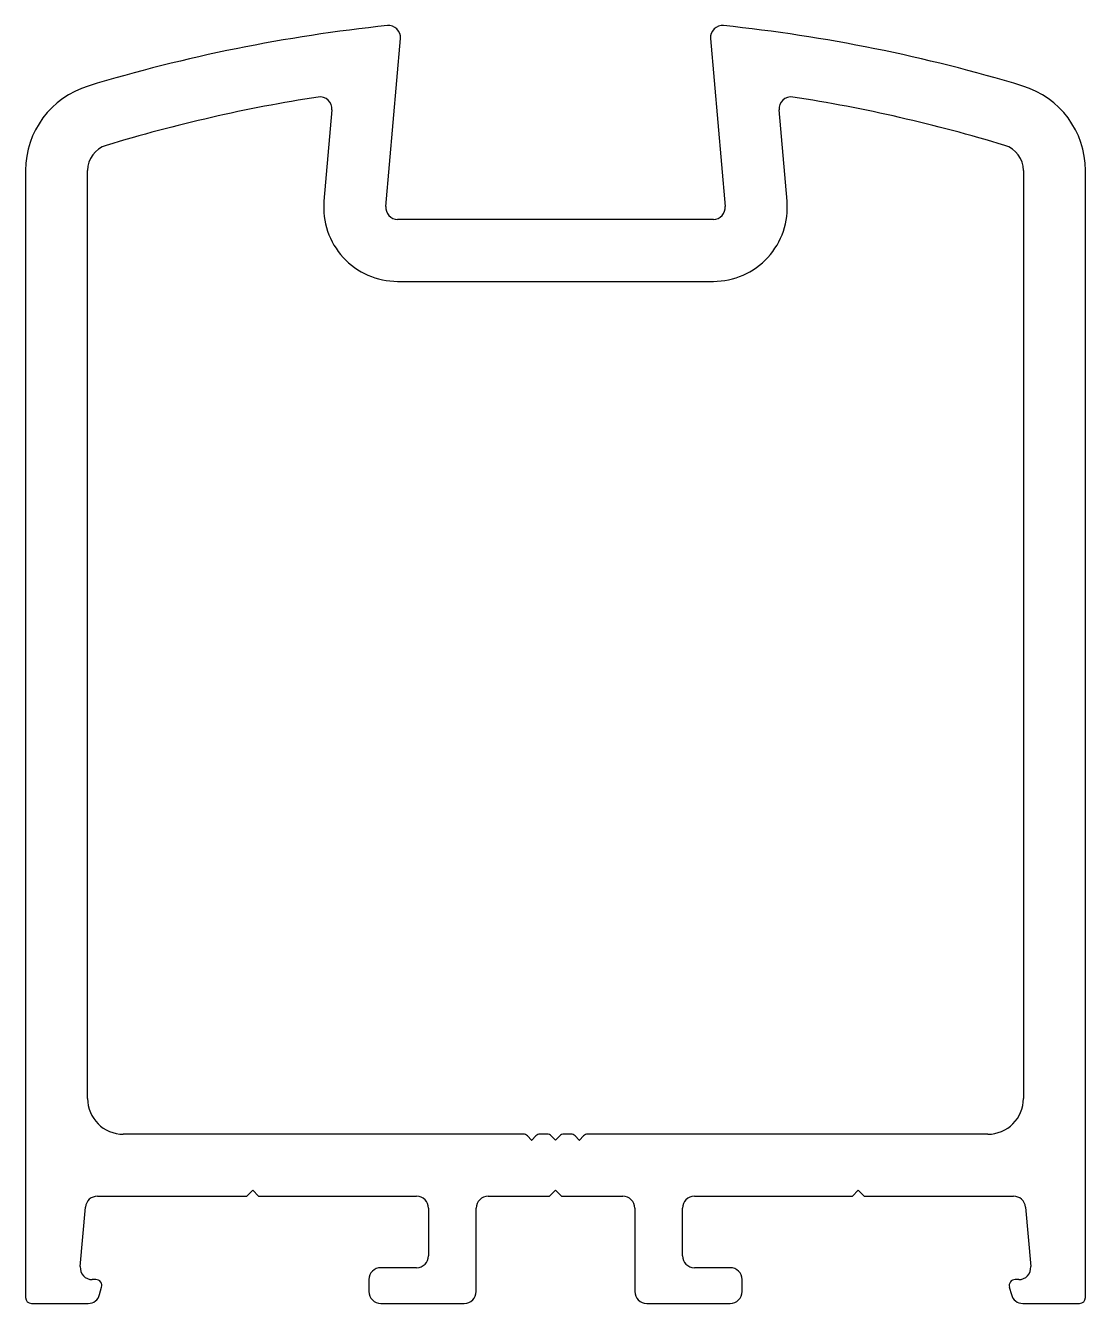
# Model space of a CAD drawing. Extents: x -22 to 22.4, y 4.7 to 58.3.
import ezdxf

# ---------------------------------------------------------------- set-up
doc = ezdxf.new("R2010")
doc.units = 0
doc.layers.get('0').update_dxf_attribs({"linetype": 'CONTINUOUS'})

msp = doc.modelspace()

# ---------------------------------------------------------------- linework, layer by layer
for p, q in [((-6.913, 50.7), (-6.296, 57.743)), ((6.708, 57.743), (7.324, 50.7)), ((-9.169, 54.751), (-9.504, 50.926)), ((9.915, 50.926), (9.581, 54.751)), ((-22.019, 52.207), (-22.019, 4.931)), ((-19.419, 13.281), (-19.419, 52.207)), ((19.831, 52.207), (19.831, 13.281)), ((22.431, 4.931), (22.431, 52.207)), ((6.826, 50.156), (-6.414, 50.156)), ((-6.414, 47.555), (6.826, 47.555)), ((-1.148, 11.781), (-17.919, 11.781)), ((-0.8, 11.537), (-0.971, 11.708)), ((-0.617, 11.708), (-0.788, 11.537)), ((-0.148, 11.781), (-0.441, 11.781)), ((0.2, 11.537), (0.029, 11.708)), ((0.383, 11.708), (0.211, 11.537)), ((0.852, 11.781), (0.559, 11.781)), ((1.2, 11.537), (1.029, 11.708)), ((1.382, 11.708), (1.211, 11.537)), ((18.331, 11.781), (1.559, 11.781)), ((-19.007, 9.181), (-12.744, 9.18)), ((-12.744, 9.18), (-12.494, 9.43)), ((-12.494, 9.43), (-12.244, 9.18)), ((-12.244, 9.18), (-5.619, 9.18)), ((-2.619, 9.18), (-0.044, 9.18)), ((-0.044, 9.18), (0.206, 9.43)), ((0.206, 9.43), (0.456, 9.18)), ((0.456, 9.18), (3.031, 9.18)), ((6.031, 9.18), (12.656, 9.18)), ((12.656, 9.18), (12.906, 9.43)), ((12.906, 9.43), (13.156, 9.18)), ((13.156, 9.18), (19.418, 9.181)), ((-19.724, 6.225), (-19.505, 8.725)), ((-5.119, 8.68), (-5.119, 6.681)), ((-3.119, 5.181), (-3.119, 8.68)), ((3.531, 8.68), (3.531, 5.181)), ((5.531, 6.681), (5.531, 8.68)), ((19.916, 8.725), (20.135, 6.225)), ((-5.619, 6.181), (-7.119, 6.181)), ((7.531, 6.181), (6.031, 6.181)), ((-19.069, 5.681), (-19.225, 5.681)), ((-18.912, 5.052), (-18.828, 5.366)), ((-7.619, 5.681), (-7.619, 5.181)), ((8.031, 5.181), (8.031, 5.681)), ((19.239, 5.366), (19.324, 5.052)), ((19.637, 5.681), (19.481, 5.681)), ((-21.769, 4.681), (-19.395, 4.681)), ((-7.119, 4.681), (-3.619, 4.681)), ((4.031, 4.681), (7.531, 4.681)), ((19.807, 4.681), (22.181, 4.681))]:
    msp.add_line(p, q)
for centre, radius, start, end in [((0.103, -8.406), 67.051, 95.94883, 106.90405), ((-6.794, 57.787), 0.5, 355, 95.9488), ((7.206, 57.787), 0.5, 84.0512, 185), ((0.309, -8.406), 67.051, 73.09595, 84.05117), ((-18.319, 52.207), 3.7, 106.8795, 180), ((0.206, -8.844), 64.9, 98.81855, 106.87954), ((-9.667, 54.795), 0.5, 355, 98.8185), ((10.079, 54.795), 0.5, 81.1815, 185), ((0.206, -8.844), 64.9, 73.12046, 81.18145), ((18.731, 52.207), 3.7, 360, 73.1205), ((-18.319, 52.207), 1.1, 106.8795, 180), ((18.731, 52.207), 1.1, 360, 73.1205), ((-6.414, 50.656), 3.101, 175, 270), ((6.826, 50.656), 3.101, 270, 5), ((-6.414, 50.656), 0.5, 175, 270), ((6.826, 50.656), 0.5, 270, 5), ((-17.919, 13.281), 1.5, 180, 270), ((18.331, 13.281), 1.5, 270, 0), ((-1.148, 11.531), 0.25, 45, 90), ((-0.794, 11.542), 0.008, 225, 315), ((-0.441, 11.531), 0.25, 90, 135), ((-0.148, 11.531), 0.25, 45, 90), ((0.206, 11.542), 0.008, 225, 315), ((0.559, 11.531), 0.25, 90, 135), ((0.852, 11.531), 0.25, 45, 90), ((1.206, 11.542), 0.008, 225, 315), ((1.559, 11.531), 0.25, 90, 135), ((-19.007, 8.681), 0.5, 89.9901, 175), ((-5.619, 8.68), 0.5, 0, 90), ((-2.619, 8.68), 0.5, 90, 180), ((3.031, 8.68), 0.5, 360, 90), ((6.031, 8.68), 0.5, 90, 180), ((19.418, 8.681), 0.5, 5, 90.0099), ((-5.619, 6.681), 0.5, 270, 0), ((6.031, 6.681), 0.5, 180, 270), ((-19.225, 6.181), 0.5, 175, 270), ((-7.119, 5.681), 0.5, 90, 180), ((7.531, 5.681), 0.5, 0, 90), ((19.637, 6.181), 0.5, 270, 5), ((-19.069, 5.431), 0.25, 345, 90), ((19.481, 5.431), 0.25, 90, 195), ((-21.769, 4.931), 0.25, 180, 270), ((-19.395, 5.181), 0.5, 270, 345), ((-7.119, 5.181), 0.5, 180, 270), ((-3.619, 5.181), 0.5, 270, 360), ((4.031, 5.181), 0.5, 180, 270), ((7.531, 5.181), 0.5, 270, 0), ((19.807, 5.181), 0.5, 195, 270), ((22.181, 4.931), 0.25, 270, 0)]:
    msp.add_arc(centre, radius, start, end)

doc.saveas('drawing.dxf')
